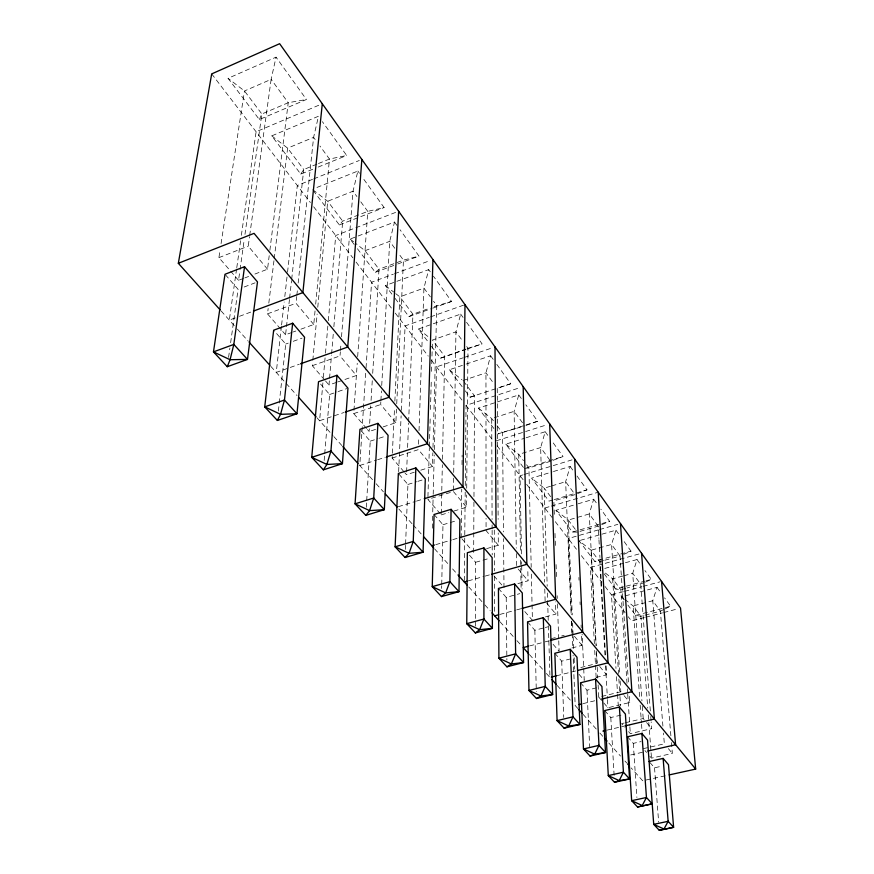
<?xml version="1.0" encoding="UTF-8"?>
<svg xmlns="http://www.w3.org/2000/svg" width="874" height="874" viewBox="0 0 874 874"><rect width="100%" height="100%" fill="white"/><g stroke="black" fill="none" stroke-linecap="round" stroke-linejoin="round"><path stroke-width="0.66" stroke-dasharray="4.37 3.28" d="M475.38 626.134L475.664 562.277L467.35 552.729M473.664 552.39L473.937 502.004M473.97 496.552L474.516 395.791L463.821 381.621M453.89 511.061L466.541 507.237L466.65 495.012M466.716 488.216L467.994 348.3L466.388 346.104M464.323 580.631L465.208 490.959M465.263 485.529L466.05 405.372L520.653 387.433M461.166 537.925L461.734 489.079M462.018 464.651L462.127 455.157M453.442 490.172L453.628 477.892M453.715 472.43L455.944 331.847L460.674 314.105L418.373 329.017L428.205 341.985M441.654 588.442L441.709 585.733M441.741 584.378L442.976 524.728L434.072 514.491M441.272 513.519L442.342 464.728M442.463 459.298L444.702 356.286L432.433 340.041L455.944 331.847L463.176 341.712M432.313 528.191L432.696 513.278M432.739 511.924L433.165 495.656M433.198 494.302L434.225 454.993M434.367 449.575L436.519 366.883L463.22 357.772M420.787 470.179L432.477 466.487L432.838 452.863M432.991 447.412L436.792 305.671L433.58 301.279M427.943 496.661L429.342 447.63M429.385 446.264L430.205 417.674M430.445 409.502L431.308 379.534M431.538 371.363L432.324 344.127M418.57 444.2L418.799 437.415M419.028 430.631L423.934 288.103L428.708 269.618L396.84 281.33M405.383 549.385L405.547 545.321M405.602 543.978L407.929 484.458L398.358 473.457M406.618 471.96L407.382 452.918M407.601 447.477L408.573 422.994M408.628 421.639L412.932 314.192L399.844 296.854L394.677 292.812M398.653 471.665L401.122 415.816M401.363 410.365L405.088 325.915L429.298 317.328M403.974 471.742L392.142 458.052L394.535 407.929M394.862 401.155L399.844 296.854L423.934 288.103L430.369 296.887M383.162 426.883L395.856 422.699L396.49 409.152M396.741 403.733L403.46 260.135L398.872 253.864M395.856 422.699L380.682 404.542L380.835 401.822M380.911 400.467L381.435 390.94M381.73 385.5L389.706 241.344L394.524 222.04L357.706 236.155M366.304 507.281L366.621 501.884M366.709 500.529L370.248 441.162L359.946 429.32M375.536 429.407L369.189 431.494L369.352 428.795M369.68 423.387L370.74 405.809M371.068 400.401L372.379 378.77M372.706 373.351L379.01 269.236L365.015 250.696L355.423 243.223M372.51 479.684L359.771 465.481L365.966 369.101M366.053 367.746L371.559 282.226L393.3 274.185M366.61 428.511L353.73 413.61L357.248 363.3M357.674 356.592L367.768 211.377L360.776 201.828M337.714 381.971L356.406 375.503L340.019 355.904L340.336 351.818M340.445 350.463L340.98 343.657M341.516 336.851L353.02 191.22L357.87 171.042L316.115 187.779M324.167 460.423L324.615 455.037M324.724 453.693L329.629 394.491L318.507 381.709M336.468 382.408L328.995 384.986L329.443 379.578M329.564 378.224L331.486 355.194M331.596 353.839L333.3 333.529M333.868 326.756L342.695 221.122L327.695 201.249L312.313 189.308M322.899 382.878L319.6 420.722L344.072 412.473M323.369 377.47L325.368 354.483M325.489 353.129L327.837 326.1M328.307 320.692L335.714 235.521L354.593 228.245M300.951 329.159L313.755 324.494L315.044 310.936M315.689 304.152L329.465 159.035L319.95 146.034M324.604 379.906L312.302 365.682L312.684 361.607M312.816 360.252L317.142 314.039M317.775 307.244L327.695 201.249L353.02 191.22L356.898 196.519M313.755 324.494L296.013 303.267L296.723 296.526M296.865 295.172L297.433 289.786M298.154 283.034L313.602 137.36L318.486 116.231L271.748 135.863L300.798 174.134L313.198 169.086M291.982 332.426L285.579 334.753L286.322 327.979M286.475 326.625L289.447 299.542M289.6 298.187L291.534 280.576M291.687 279.221L303.748 169.512L287.622 148.143L271.748 135.863M278.391 411.064L279.123 404.367M279.265 403.023L285.722 344.039L273.66 330.197M281.439 326.363L276.25 372.411L299.236 364.261M281.592 325.008L284.192 301.978M284.804 296.559L287.393 273.529M287.546 272.175L297.324 185.496L312.51 179.367M285.579 334.753L267.51 313.853L268.165 308.467M268.821 303.081L274.054 259.96M274.218 258.617L287.622 148.143L313.602 137.36L316.77 141.697M254.924 274.043L267.52 269.203L269.203 255.667M269.88 250.248L288.234 102.717L271.137 79.348L276.042 57.16L228.07 78.321L259.36 119.541L306.446 99.483L276.042 57.16M267.52 269.203L248.238 246.129L249.527 236.712M249.713 235.368L271.137 79.348L244.469 90.962L220.98 244.185M243.573 278.391L238.536 280.325L239.858 270.864M240.055 269.509L244.217 239.76M244.982 234.352L261.85 113.991L244.469 90.962L228.07 78.321M228.584 357.368L229.895 348.027M230.638 342.684L238.089 289.316L224.989 274.272M236.581 268.984L229.316 320.103L238.198 316.781M236.778 267.641L240.601 240.732M241.366 235.346L256.093 131.766L319.797 104.814M238.536 280.325L218.915 257.633L220.161 249.571M466.104 364.097L490.62 355.784L485.955 372.837L486.053 511.552M497.317 401.931L518.752 394.928L514.13 411.337L516.272 548.118M526.126 437.754L545.212 431.745L540.645 447.564L544.568 582.193M553.439 471.534L570.143 466.454L565.642 481.716L571.192 615.689M578.085 503.806L593.686 499.207L589.251 513.956L596.177 645.744M601.957 534.178L615.952 530.19L611.571 544.447L619.721 674.204M625.423 562.736L637.037 559.535L632.71 573.333L641.931 700.904M624.003 599.914L621.654 596.833L657.029 587.361L652.769 600.733L662.929 726.283M259.36 119.541L261.85 113.991L288.234 102.717L306.446 99.483M300.798 174.134L303.748 169.512L317.218 164.028M313.132 190.379L339.363 224.935L342.695 221.122L367.768 211.377L384.112 207.553L362.644 177.673M357.422 248.729L375.328 272.327L379.01 269.236L403.46 260.135L418.985 256.093L400.041 229.731M395.135 298.416L408.977 316.65L412.932 314.192L429.254 308.358M663.781 609.506L660.383 611.144L640.882 616.236L635.726 615.362L627.903 605.07M664.917 608.959L670.587 606.228L664.557 597.849M644.258 582.663L627.04 587.984M645.438 582.117L651.316 579.407L644.968 570.569M431.483 346.301L440.507 358.176L465.536 349.141M623.686 554.389L631.006 551.144L623.086 540.121M601.607 524.717L609.593 521.341L600.842 509.171M318.442 163.525L329.465 159.035L346.694 155.485L322.397 121.683M318.158 167.076L346.694 155.485M313.777 178.853L359.323 160.466M577.474 493.668L586.967 489.855L577.026 476.024M218.915 257.633L248.238 246.129M339.363 224.935L384.112 207.553M355.849 227.753L396.119 212.218M244.84 277.91L248.62 276.457M354.167 244.436L350.092 239.072L356.439 236.646M244.152 287.011L255.066 282.848M553.133 460.303L563.031 456.545L551.407 440.376M365.015 250.696L389.706 241.344L395.813 249.691M239.465 316.312L250.882 312.04M375.328 272.327L396.534 264.44M397.779 263.981L418.985 256.093M267.51 313.853L296.013 303.267M394.578 273.715L430.379 260.474M391.88 294.123L385.368 285.547L395.561 281.799M293.26 331.956L295.827 331.028M285.722 344.039L288.234 343.132M293.26 341.308L302.054 338.129M434.28 306.566L451.574 301.443L433.438 276.206M408.977 316.65L431.527 308.598M432.783 308.151L451.574 301.443M525.94 425.441L537.663 421.246L525.842 404.793M430.576 316.869L463.712 305.113M312.302 365.682L340.019 355.904M329.629 394.491L336.96 391.978M338.183 391.552L346.749 388.613M440.507 358.176L465.711 349.534M466.967 349.097L482.098 343.908L466.224 321.829M464.498 357.346L492.466 347.797M462.117 386.647L449.323 369.789L464.804 364.545M353.73 413.61L380.682 404.542M463.002 380.529L485.955 372.837L493.493 383.129M496.814 364.392L510.733 383.773L497.251 388.274L498.147 519.32M465.307 390.864L470.114 397.189L510.733 383.773M370.248 441.162L377.896 438.661M379.163 438.245L385.543 436.159M493.886 428.511L478.395 408.103L496.05 402.335M359.771 465.481L376.366 460.15M377.644 459.735L385.314 457.266M392.142 458.052L418.373 449.629L432.477 466.487M537.663 421.246L497.962 433.886L524.761 425.857M470.114 397.189L474.516 395.791M496.454 440.769L547.091 424.731M414.298 472.222L406.508 474.68L404.815 472.725M523.417 467.415L505.773 444.167L524.859 438.158M407.929 484.458L416.614 481.738M417.848 481.356L422.808 479.804M467.994 348.3L482.098 343.908M398.38 506.68L415.172 501.512M416.472 501.119L422.929 499.13M526.803 467.677L563.031 456.545M550.664 461.243L528.945 467.918L524.225 468.475M522.663 474.953L520.063 475.751L521.505 554.848M523.963 474.56L572.044 459.855M552.936 499.961L549.014 501.13L531.589 478.176L552.149 471.927M441.25 514.873L448.832 512.579M550.522 486.261L544.218 488.151L531.589 478.176M551.778 485.878L565.642 481.716L575.092 494.629L553.854 500.922M442.976 524.728L457.288 520.445M554.247 499.578L586.967 489.855M544.819 508.012L550.03 506.472M551.33 506.079L596.909 492.608M435.776 544.655L451.497 540.034M452.808 539.64L458.052 538.1M577.397 532.124L572.459 532.015L555.973 510.307L576.785 504.189M486.643 548.632L498.322 545.245L498.235 532.965M572.459 532.015L578.861 530.179M580.139 529.808L600.624 523.919M601.902 523.548L609.593 521.341M579.997 531.381L598.177 526.159L598.876 538.439M475.664 562.277L489.604 558.278M598.275 529.939L568.242 538.526L571.399 614.564M599.586 529.557L617.863 524.334M580.325 540.34L600.678 534.538M468.224 580.882L483.857 576.469M485.168 576.097L490.38 574.622M604.961 654.997L599.695 561.665L591.064 550.227L579.047 540.7L594.659 561.272L631.006 551.144M517.911 583.603L528.038 580.784L527.776 568.559M603.508 560.605L599.695 561.665L594.659 561.272M604.775 560.245L620.027 556.006L628.526 683.512M638.938 553.996L590.431 567.444L594.375 643.614M604.775 568.428L624.134 563.096M498.442 588.442L506.221 597.39L516.108 594.659M517.342 594.32L519.812 593.643M622.67 576.075L612.63 578.817L601.978 570.351M623.927 575.737L632.71 573.333L640.729 584.291L650.343 711.13M499.884 614.433L515.463 610.205M516.753 609.855L520.653 608.796M604.196 573.836L615.722 589.01L624.943 586.52M626.265 586.17L644.717 581.188M646.039 580.828L651.316 579.407M625.795 588.322L620.824 589.666L615.722 589.01M623.337 591.687L611.483 594.877L615.995 668.479M624.659 591.337L641.789 586.727M643.111 586.378L660.241 581.767M545.452 616.88L555.875 614.094L555.46 601.804M527.546 621.895L534.844 630.274L543.989 627.849M545.289 627.51L547.9 626.811M635.726 615.362L664.131 607.922M665.42 607.583L670.587 606.228M551.374 638.654L555.23 637.649M561.643 635.966L564.211 635.3M529.655 645.908L543.89 642.193M545.179 641.855L549.058 640.839M644.389 617.568L631.487 620.933L628.286 616.771M645.678 617.23L662.459 612.86M663.748 612.521L677.951 608.817M571.847 647.984L582.018 645.362L581.516 634.491M554.859 653.271L561.709 661.148L574.458 657.893M580.806 667.518L597.106 663.399L596.461 651.174M556.563 675.777L576.37 670.784M596.09 677.394L606.611 674.772L606.075 665.234M580.533 682.78L586.989 690.187L596.942 687.729M598.133 684.91L598.777 697.146L620.824 691.771L623.271 694.699M583.089 703.614L597.608 700.085M603.781 702.936L607.943 707.754L629.793 702.499L629.247 694.36M604.721 710.562L610.806 717.543L624.069 714.397M624.2 723.027L621.654 723.617L625.118 727.627M625.467 722.722L643.209 718.537L645.744 721.574M606.873 730.172L625.347 725.835M628.581 731.636L630.318 733.636L651.676 728.665L651.163 721.924M627.543 736.771L633.279 743.381L641.057 741.589M643.286 748.647L664.349 743.84L663.475 733.035M630.667 754.972L643.887 751.957M649.841 756.229L651.48 758.129L672.368 753.421L671.451 742.572M649.874 762.445L654.539 767.798L662.142 766.105M665.201 775.795L642.674 780.766L631.159 767.929M350.092 239.072L354.352 242.393M385.368 285.547L393.639 292.003M418.373 329.017L429.429 337.681M449.323 369.789L461.942 379.709M478.395 408.103L491.712 418.58L494.029 421.65M505.773 444.167L518.73 454.382L523.45 460.631M555.973 510.307L568.286 520.052L575.879 530.114M621.654 596.833L623.73 598.482M624.779 599.313L633.104 605.933L640.882 616.236L647.743 708.126M221.122 310.969L236.537 328.154M237.433 329.159L248.271 341.231M270.831 366.37L297.018 395.561M316.891 417.706L332.994 435.645M333.89 436.639L341.92 445.587M376.159 483.748L383.435 491.854M398.872 509.061L412.244 523.963M413.129 524.957L422.044 534.888M434.553 548.828L448.985 564.91M452.59 568.93L457.102 573.945M468.781 586.967L483.967 603.89M484.862 604.895L490.227 610.86M500.037 621.796L513.388 636.687M516.949 640.653L521.407 645.613M529.436 654.56L542.82 669.484M546.392 673.461L549.965 677.437L549.549 663.879M557.164 685.467L570.678 700.522M577.812 708.475L575.179 705.536L573.093 655.292M583.1 714.364L596.308 729.091M599.848 733.035L603.442 737.044M608.839 743.053L620.518 756.065M624.965 761.025L626.734 762.991M325.478 380.922L328.995 384.986M367.473 429.505L369.189 431.494M440.354 513.846L427.856 499.382L453.42 491.538L466.541 507.237M461.996 538.887L472.834 551.418M493.963 575.868L503.992 587.481L503.533 538.668M524.826 611.571L532.419 620.365L531.337 572.721M553.1 644.302L559.12 651.261L558.748 640.434M578.959 674.215L584.258 680.343L582.117 634.109M598.777 697.146L602.951 701.964M644.925 750.537L646.563 752.438M498.322 545.245L486.064 530.594L486.064 518.358M518.206 569.04L528.038 580.784M546.785 603.213L555.875 614.094M574.447 636.294L582.018 645.362M599.695 666.501L606.611 674.772M624.091 695.671L629.793 702.499M646.596 722.59L651.676 728.665M668.359 748.625L672.368 753.421M211.694 73.908L310.39 202.528M313.668 206.788L352.823 257.819M356.079 262.058L392 308.872M395.277 313.132L428.249 356.1M431.559 360.416L461.953 400.019M466.05 405.372L493.854 441.589M497.131 445.86L523.362 480.044M526.661 484.349L552.084 517.484M555.318 521.691L576.458 549.233M581.385 555.656L601.76 582.215M605.005 586.432L625.085 612.598M497.12 425.758L502.539 432.925L503.468 531.895M526.585 464.793L528.945 467.918L531.206 567.281M550.642 496.672L544.218 488.151L547.19 586.214M522.488 422.743L514.13 411.337L491.712 418.58L492.084 519.418M549.888 460.194L540.645 447.564L518.73 454.382L520.489 553.406M598.177 526.159L589.251 513.956L568.286 520.052L572.262 614.903M620.027 556.006L611.571 544.447L591.064 550.227L596.068 645.449M357.87 171.042L359.465 173.249M394.524 222.04L396.883 225.339M428.708 269.618L430.281 271.814M460.674 314.105L463.056 317.415M490.62 355.784L493.723 360.088M518.752 394.928L521.898 399.309M545.212 431.745L548.304 436.06M570.143 466.454L573.202 470.704M593.686 499.207L597.663 504.746M615.952 530.19L619.12 534.604M637.037 559.535L640.205 563.949M657.029 587.361L660.799 592.605M670.882 735.799L660.383 611.144L652.769 600.733L633.104 605.933L639.702 698.359M650.748 716.527L651.064 720.569M654.539 767.798L658.646 822.15M648.246 714.888L650.977 751.367M651.075 752.722L651.48 758.129M642.324 706.323L643.209 718.537M640.183 705.154L641.44 722.82M641.538 724.185L642.128 732.336M633.279 743.381L636.906 797.514M627.008 683.381L620.824 589.666L612.63 578.817L618.541 673.548M627.357 688.821L627.63 692.896M627.718 694.251L629.783 725.486M629.87 726.851L630.318 733.636M620.147 680.966L620.824 691.771M618.879 678.956L619.885 695.201M619.972 696.556L620.562 706.028M616.498 676.651L617.492 693.006M617.579 694.371L618.246 705.274M610.806 717.543L614.214 776.888M598.952 539.793L599.957 557.525M600.034 558.89L602.12 595.697M602.208 597.062L605.606 657.051M605.573 665.824L607.408 698.282M607.485 699.637L607.943 707.754M596.352 650.901L597.139 665.857M597.204 667.223L597.783 678.104M594.724 650.42L595.434 664.021M595.5 665.376L596.134 677.623M586.989 690.187L589.655 746.658M578.905 577.463L579.025 580.172M580.019 601.902L580.15 604.622M581.079 624.986L581.21 627.707M572.601 623.031L573.115 635.223M573.169 636.578L573.803 651.48M574.087 658.264L574.535 669.102M571.683 621.348L572.131 632.219M572.186 633.574L572.809 648.508M571.41 621.097L571.924 633.279M561.709 661.148L563.741 717.478M553.908 502.277L554.334 514.469M554.99 533.435L555.427 545.616M556.082 564.582L556.563 578.129M557.175 595.729L557.273 598.439M557.459 603.858L558.694 639.08M547.397 593.02L548.238 620.507M548.391 625.708L549.506 662.525M544.775 588.989L545.125 601.236M534.844 630.274L536.308 691.695M521.625 561.676L521.68 564.396M521.702 565.762L522.117 588.956M520.609 560.19L520.729 566.975M520.751 568.329L521.09 587.317M516.359 553.537L516.567 567.073M506.221 597.39L506.876 660.023M494.28 530.081L494.476 570.919M494.498 576.37L494.684 613.122M492.106 524.87L492.128 528.967M492.128 530.321L492.215 554.859"/><path stroke-width="1.31" d="M483.934 547.922L483.912 619.032L479.662 629.673L475.358 632.929L466.749 623.686L467.35 552.729L483.934 547.922L492.138 557.557L492.401 628.351L475.358 632.929M464.99 304.665L462.98 486.818L424.218 498.737M451.093 509.334L449.881 581.647L445.642 592.889L441.479 596.581L432.237 586.651L434.072 514.491L451.093 509.334L459.888 519.669L458.992 591.665L441.479 596.581M432.936 259.534L427.452 443.719L386.592 456.862M415.849 467.929L413.249 541.432L409.054 553.318L405.066 557.503L395.114 546.818L398.358 473.457L415.849 467.929L425.288 479.028L423.071 552.215L405.066 557.503M398.642 211.246L389.159 397.266L345.361 412.036M377.907 423.366L373.711 498.027L369.593 510.624L365.824 515.376L355.073 503.839L359.946 429.32L377.907 423.366L388.089 435.318L384.331 509.684L365.824 515.376M361.847 159.45L347.765 347.044L300.514 363.803M336.971 375.285L330.929 451.039L326.898 464.444L323.391 469.841L311.745 457.342L318.507 381.709L336.971 375.285L347.961 388.198L342.433 463.668L323.391 469.841M322.298 103.755L302.885 292.604L253.416 311.089M292.659 323.227L284.465 400.03L280.554 414.32L277.364 420.449L264.713 406.869L273.66 330.197L292.659 323.227L304.578 337.222L296.974 413.763L277.364 420.449M244.545 266.701L233.828 344.422L230.07 359.717L227.284 366.709L213.475 351.883L224.989 274.272L244.545 266.701L257.491 281.92L247.484 359.411L227.284 366.709M220.204 309.953L178.329 263.293L211.694 73.908L279.636 43.7L680.529 608.14L695.671 769.087L669.178 774.921M506.942 666.829L511.356 663.967L523.548 662.547L522.281 592.965L514.611 583.952L498.442 588.442L498.912 658.198L506.942 666.829L523.548 662.547L515.627 653.85L514.611 583.952M536.472 698.512L540.973 695.999L552.663 694.513L550.511 626.123L543.322 617.667L527.546 621.895L528.956 690.449L536.472 698.512L552.663 694.513L545.245 686.374L543.322 617.667M564.134 728.206L568.712 725.988L579.921 724.448L577.004 657.237L570.252 649.306L554.859 653.271L557.088 720.635L564.134 728.206L579.921 724.448L572.973 716.822L570.252 649.306M590.103 756.076L594.724 754.142L605.507 752.536L601.924 686.505L595.565 679.043L580.533 682.78L583.482 748.963L590.103 756.076L605.507 752.536L598.985 745.369L595.565 679.043M178.329 263.293L254.05 233.358L695.671 769.087M614.531 782.285L619.196 780.602L629.564 778.952L625.391 714.08L619.393 707.033L604.721 710.562L608.293 775.599L614.531 782.285L629.564 778.952L623.424 772.212L619.393 707.033M637.539 806.986L652.222 803.84L646.443 797.492L641.877 733.45L627.543 736.771L631.662 800.682L637.539 806.986L652.222 803.84M431.854 545.813L434.476 545.037M459.363 537.718L496.039 526.913L495.012 346.934M464.312 581.986L466.924 581.254M491.68 574.262L526.869 564.32L523.187 386.603M494.695 615.842L498.584 614.783M521.953 608.446L555.689 599.28L549.68 423.912M641.877 733.45L647.536 740.092L653.719 824.346L659.269 830.3L673.614 827.328L668.479 764.684L663.126 758.403L649.098 761.549M528.366 646.247L523.187 647.601L528.541 653.566M550.358 640.5L582.696 632.044L574.644 459.058M551.286 677.11L556.563 675.777M577.692 670.456L608.053 662.809L598.209 492.226M579.134 704.575L581.767 703.931M601.563 699.124L631.913 691.738L620.474 523.581M602.918 731.101L605.551 730.489M625.347 725.835L654.386 719.007L641.56 553.275M647.852 751.061L675.602 744.746L661.552 581.418M659.269 830.3L673.614 827.328L668.151 821.331L663.126 758.403M249.166 342.237L269.935 365.365M298.832 397.572L315.995 416.701M342.816 446.581L357.979 463.493M385.259 493.886L397.091 507.073M423.824 536.876L433.657 547.823M457.998 574.95L466.989 584.979M492.007 612.86L499.141 620.802M551.767 679.448L556.268 684.462M578.697 709.459L582.226 713.392M604.349 738.038L607.048 741.043M627.619 763.985L629.389 765.952M515.627 653.85L511.356 663.967L498.912 658.198L515.627 653.85M545.245 686.374L540.973 695.999L528.956 690.449L545.245 686.374M572.973 716.822L568.712 725.988L557.088 720.635L572.973 716.822M598.985 745.369L594.724 754.142L583.482 748.963L598.985 745.369M623.424 772.212L619.196 780.602L608.293 775.599L623.424 772.212M646.443 797.492L642.237 805.522L631.662 800.682L646.443 797.492M668.151 821.331L663.978 829.033L653.719 824.346L668.151 821.331M233.828 344.422L213.475 351.883L230.07 359.717L247.484 359.411L233.828 344.422M284.465 400.03L264.713 406.869L280.554 414.32L296.974 413.763L284.465 400.03M330.929 451.039L311.745 457.342L326.898 464.444L342.433 463.668L330.929 451.039M373.711 498.027L355.073 503.839L369.593 510.624L384.331 509.684L373.711 498.027M413.249 541.432L395.114 546.818L409.054 553.318L423.071 552.215L413.249 541.432M449.881 581.647L432.237 586.651L445.642 592.889L458.992 591.665L449.881 581.647M483.912 619.032L466.749 623.686L479.662 629.673L492.401 628.351L483.912 619.032"/></g></svg>
